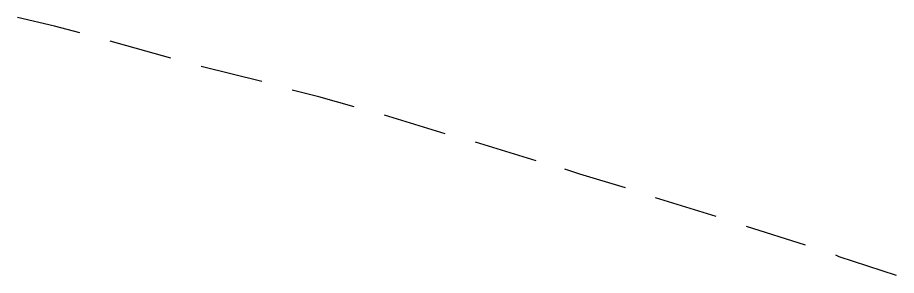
# Model space of a CAD drawing. Header units: feet. Extents: x -84 to 198, y -22 to 181.
# Drawn here: x 113.88 to 120.84, y 155.44 to 157.48 of the extents above; entities that cross this region are included whole.
import ezdxf

# ---------------------------------------------------------------- set-up
doc = ezdxf.new("R2010")
doc.units = ezdxf.units.FT
doc.layers.add('A-LINEA', color=7, linetype='CONTINUOUS')

msp = doc.modelspace()

# ---------------------------------------------------------------- linework, layer by layer
at = {"layer": 'A-LINEA'}
for p, q in [((115.0933, 157.1644), (114.6133, 157.2978)), ((115.8133, 156.9778), (115.3333, 157.0978)), ((117.2667, 156.5644), (116.7867, 156.7111)), ((117.9867, 156.3511), (117.5067, 156.4978)), ((119.4133, 155.9111), (118.9333, 156.0578)), ((120.12, 155.6844), (119.6533, 155.8311))]:
    msp.add_line(p, q, dxfattribs=at)
for points in [[(114.3733, 157.3644), (114.1733, 157.4178), (113.88, 157.4844)], [(116.5467, 156.7778), (116.2667, 156.8578), (116.0533, 156.9111)], [(118.6933, 156.1378), (118.3333, 156.2444), (118.2133, 156.2844)], [(120.84, 155.4444), (120.3867, 155.5911), (120.36, 155.6044)]]:
    msp.add_lwpolyline(points, dxfattribs=at)

doc.saveas('drawing.dxf')
